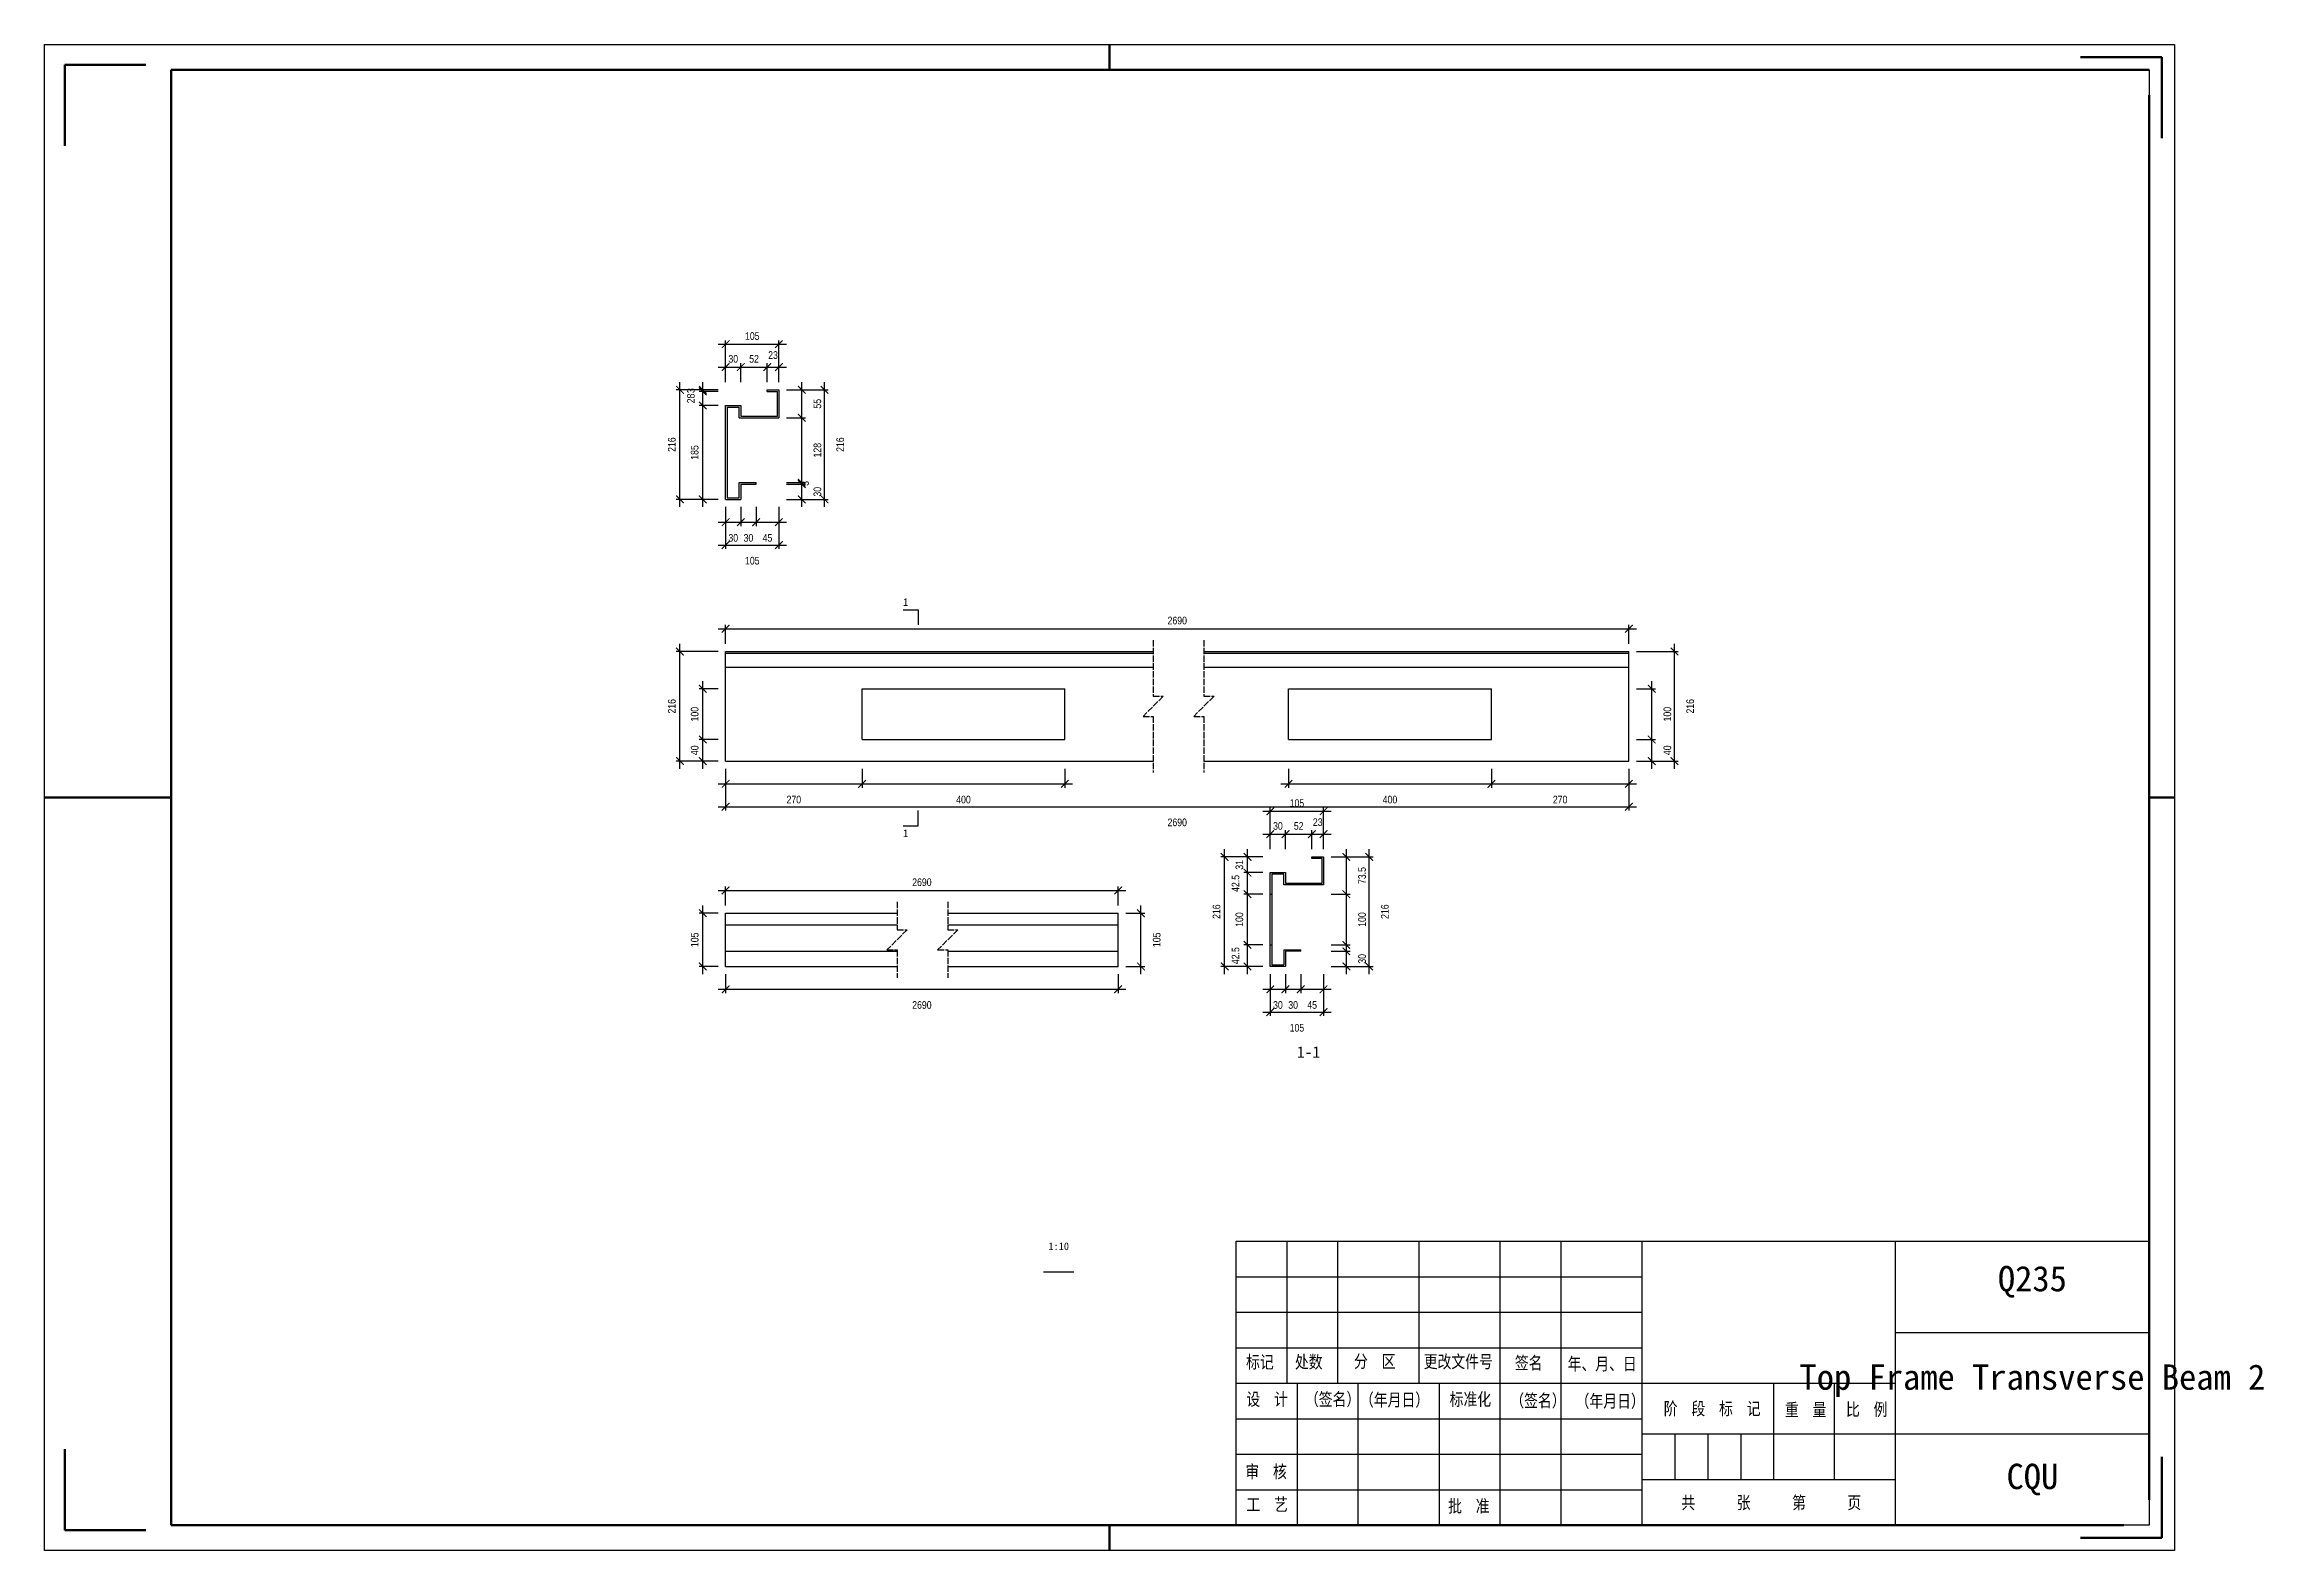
# Model space of a CAD drawing. Header units: millimetres. Extents: x 0 to 1925, y 0 to 4345.
# Drawn here: x 1470 to 1907.6, y 1835 to 2132 of the extents above; entities that cross this region are included whole.
import ezdxf

# ---------------------------------------------------------------- set-up
doc = ezdxf.new("R2010")
doc.units = ezdxf.units.MM
doc.linetypes.add('DASHED', pattern=[1.524, 1.27, -0.254])
doc.layers.add('总内框线', color=7, linetype='Continuous', lineweight=50)
doc.layers.add('总外框线', color=7, linetype='Continuous', lineweight=30)
doc.styles.add('OpenSansCondensed-Light', font='OpenSansCondensed-Light.ttf')
doc.styles.add('陈杰（2）', font='gbenor.shx', dxfattribs={"width": 0.8, "bigfont": 'gbcbig.shx'})
doc.dimstyles.new('EZDXF', dxfattribs={"dimtxt": 0.25, "dimasz": 0.175, "dimexe": 0.375, "dimexo": 0.125, "dimgap": 0.1, "dimtad": 1, "dimlfac": 100, "dimzin": 12, "dimdsep": 46, "dimtxsty": 'OpenSansCondensed-Light', "dimblk": 'ARCHTICK', "dimcen": 2.5, "dimazin": 3, "dimtfac": 0.5, "dimtmove": 2, "dimatfit": 3, "dimarcsym": 0})

# ---------------------------------------------------------------- blocks, each defined once
blk = doc.blocks.new('_ARCHTICK')
at = {"color": 0, "linetype": 'ByBlock', "const_width": 0.15}
blk.add_lwpolyline([(-0.5, -0.5), (0.5, 0.5)], dxfattribs=at)
blk = doc.blocks.new('*D600')
at = {"transparency": 16777216}
for p, q in [((1710.23, 1971.78), (1706.48, 1971.78)), ((1707.23, 1967.18), (1707.23, 1973.28)), ((1710.23, 1968.68), (1706.48, 1968.68))]:
    blk.add_line(p, q, dxfattribs=at)
at = {"layer": 'Defpoints', "transparency": 16777216}
for p in [(1711.73, 1971.78), (1707.23, 1968.68), (1711.73, 1968.68)]:
    blk.add_point(p, dxfattribs=at)
at = {"transparency": 16777216, "xscale": 1.5, "yscale": 1.5}
for p, rotation in [((1707.23, 1971.78), 270), ((1707.23, 1968.68), 90)]:
    blk.add_blockref('_ARCHTICK', p, dxfattribs=dict(at, rotation=rotation))
at = {"transparency": 16777216, "insert": (1705.63, 1970.23), "char_height": 1.5, "attachment_point": 5, "rotation": 90, "style": 'OpenSansCondensed-Light'}
blk.add_mtext('31', dxfattribs=at)

msp = doc.modelspace()

# ---------------------------------------------------------------- linework, layer by layer
for p, q in [((1885, 2127), (1885, 1942)), ((1612.52901, 2063.58373), (1612.52901, 2063.88373)), ((1612.52901, 2063.88373), (1614.82901, 2063.88373)), ((1612.52901, 2063.58373), (1614.52901, 2063.58373)), ((1614.52901, 2058.68373), (1614.52901, 2063.58373)), ((1614.82901, 2063.88373), (1614.82901, 2058.38373)), ((1604.32901, 2060.78373), (1607.32901, 2060.78373)), ((1604.32901, 2042.28373), (1604.32901, 2060.78373)), ((1604.62901, 2060.48373), (1607.02901, 2060.48373)), ((1604.62901, 2060.48373), (1604.62901, 2042.58373)), ((1607.02901, 2058.38373), (1607.02901, 2060.48373)), ((1607.02901, 2058.38373), (1614.82901, 2058.38373)), ((1607.32901, 2060.78373), (1607.32901, 2058.68373)), ((1607.32901, 2058.68373), (1614.52901, 2058.68373)), ((1607.02901, 2045.58373), (1610.32901, 2045.58373)), ((1607.02901, 2042.58373), (1607.02901, 2045.58373)), ((1607.32901, 2045.28373), (1607.32901, 2042.28373)), ((1607.32901, 2045.28373), (1610.32901, 2045.28373)), ((1610.32901, 2045.28373), (1610.32901, 2045.58373)), ((1604.32901, 2042.28373), (1607.32901, 2042.28373)), ((1604.62901, 2042.58373), (1607.02901, 2042.58373)), ((1604.32901, 2011.98373), (1604.32901, 2012.28373)), ((1604.32901, 2012.28373), (1688.62901, 2012.28373)), ((1604.32901, 2011.98373), (1688.62901, 2011.98373)), ((1604.32901, 2009.18373), (1604.32901, 2011.98373)), ((1604.32901, 1990.68373), (1604.32901, 2009.18373)), ((1604.32901, 2009.18373), (1688.62901, 2009.18373)), ((1698.62901, 2012.28373), (1782.42901, 2012.28373)), ((1698.62901, 2011.98373), (1782.42901, 2011.98373)), ((1698.62901, 2009.18373), (1782.42901, 2009.18373)), ((1782.42901, 2011.98373), (1782.42901, 2012.28373)), ((1782.42901, 2009.18373), (1782.42901, 2011.98373)), ((1782.42901, 1990.68373), (1782.42901, 2009.18373)), ((1631.22901, 1994.93373), (1631.22901, 2004.93373)), ((1631.22901, 2004.93373), (1671.22901, 2004.93373)), ((1671.22901, 1994.93373), (1671.22901, 2004.93373)), ((1715.32901, 1994.93373), (1715.32901, 2004.93373)), ((1715.32901, 2004.93373), (1755.32901, 2004.93373)), ((1755.32901, 1994.93373), (1755.32901, 2004.93373)), ((1631.22901, 1994.93373), (1671.22901, 1994.93373)), ((1715.32901, 1994.93373), (1755.32901, 1994.93373)), ((1604.32901, 1990.68373), (1688.62901, 1990.68373)), ((1698.62901, 1990.68373), (1782.42901, 1990.68373)), ((1719.92901, 1971.48373), (1719.92901, 1971.78373)), ((1719.92901, 1971.78373), (1722.22901, 1971.78373)), ((1721.92901, 1971.48373), (1719.92901, 1971.48373)), ((1721.92901, 1966.58373), (1721.92901, 1971.48373)), ((1722.22901, 1971.78373), (1722.22901, 1966.28373)), ((1711.72901, 1968.68373), (1714.72901, 1968.68373)), ((1711.72901, 1964.43373), (1711.72901, 1968.68373)), ((1714.42901, 1968.38373), (1712.02901, 1968.38373)), ((1712.02901, 1968.38373), (1712.02901, 1964.43373)), ((1714.42901, 1966.28373), (1714.42901, 1968.38373)), ((1722.22901, 1966.28373), (1714.42901, 1966.28373)), ((1714.72901, 1968.68373), (1714.72901, 1966.58373)), ((1714.72901, 1966.58373), (1721.92901, 1966.58373)), ((1604.32901, 1958.38373), (1604.32901, 1960.68373)), ((1604.32901, 1960.68373), (1638.12901, 1960.68373)), ((1648.12901, 1960.68373), (1681.72901, 1960.68373)), ((1681.72901, 1958.38373), (1681.72901, 1960.68373)), ((1711.72901, 1964.43373), (1712.02901, 1964.43373)), ((1711.72901, 1954.43373), (1711.72901, 1964.43373)), ((1712.02901, 1964.43373), (1712.02901, 1954.43373)), ((1604.32901, 1958.38373), (1638.12901, 1958.38373)), ((1604.32901, 1953.18373), (1604.32901, 1958.38373)), ((1648.12901, 1958.38373), (1681.72901, 1958.38373)), ((1681.72901, 1953.18373), (1681.72901, 1958.38373)), ((1604.32901, 1950.18373), (1604.32901, 1953.18373)), ((1604.32901, 1953.18373), (1638.12901, 1953.18373)), ((1648.12901, 1953.18373), (1681.72901, 1953.18373)), ((1681.72901, 1950.18373), (1681.72901, 1953.18373)), ((1711.72901, 1954.43373), (1712.02901, 1954.43373)), ((1711.72901, 1950.18373), (1711.72901, 1954.43373)), ((1712.02901, 1954.43373), (1712.02901, 1950.48373)), ((1714.42901, 1953.48373), (1714.42901, 1950.48373)), ((1714.42901, 1953.48373), (1717.72901, 1953.48373)), ((1714.72901, 1953.18373), (1714.72901, 1950.18373)), ((1717.72901, 1953.18373), (1714.72901, 1953.18373)), ((1717.72901, 1953.18373), (1717.72901, 1953.48373)), ((1604.32901, 1950.18373), (1638.12901, 1950.18373)), ((1648.12901, 1950.18373), (1681.72901, 1950.18373)), ((1714.72901, 1950.18373), (1711.72901, 1950.18373)), ((1712.02901, 1950.48373), (1714.42901, 1950.48373)), ((1705, 1896), (1885, 1896)), ((1705, 1840), (1705, 1896)), ((1715, 1896), (1715, 1868)), ((1725, 1896), (1725, 1868)), ((1741, 1896), (1741, 1868)), ((1757, 1896), (1757, 1868)), ((1769, 1896), (1769, 1840)), ((1785, 1896), (1785, 1840)), ((1835, 1840), (1835, 1896)), ((1885, 1896), (1885, 1840)), ((1667, 1890), (1673, 1890)), ((1705, 1889), (1785, 1889)), ((1705, 1882), (1785, 1882)), ((1835, 1878), (1885, 1878)), ((1705, 1875), (1785, 1875)), ((1705, 1868), (1835, 1868)), ((1717, 1868), (1717, 1840)), ((1729, 1868), (1729, 1840)), ((1745, 1868), (1745, 1840)), ((1757, 1868), (1757, 1840)), ((1811, 1849), (1811, 1868)), ((1823, 1849), (1823, 1868)), ((1705, 1861), (1785, 1861)), ((1785, 1858), (1835, 1858)), ((1791.5, 1858), (1791.5, 1849)), ((1798, 1858), (1798, 1849)), ((1804.5, 1858), (1804.5, 1849)), ((1835, 1858), (1885, 1858)), ((1705, 1854), (1785, 1854)), ((1705, 1847), (1785, 1847)), ((1785, 1849), (1835, 1849)), ((1885, 1840), (1705, 1840))]:
    msp.add_line(p, q)
at = {"linetype": 'DASHED'}
for p, q in [((1688.62901, 2014.53373), (1688.62901, 2003.48373)), ((1698.62901, 2014.53373), (1698.62901, 2003.48373)), ((1690.62901, 2003.48373), (1686.62901, 1999.48373)), ((1688.62901, 2003.48373), (1690.62901, 2003.48373)), ((1700.62901, 2003.48373), (1696.62901, 1999.48373)), ((1698.62901, 2003.48373), (1700.62901, 2003.48373)), ((1686.62901, 1999.48373), (1688.62901, 1999.48373)), ((1688.62901, 1999.48373), (1688.62901, 1988.43373)), ((1696.62901, 1999.48373), (1698.62901, 1999.48373)), ((1698.62901, 1999.48373), (1698.62901, 1988.43373)), ((1638.12901, 1962.93373), (1638.12901, 1957.43373)), ((1648.12901, 1962.93373), (1648.12901, 1957.43373)), ((1640.12901, 1957.43373), (1636.12901, 1953.43373)), ((1638.12901, 1957.43373), (1640.12901, 1957.43373)), ((1650.12901, 1957.43373), (1646.12901, 1953.43373)), ((1648.12901, 1957.43373), (1650.12901, 1957.43373)), ((1636.12901, 1953.43373), (1638.12901, 1953.43373)), ((1638.12901, 1953.43373), (1638.12901, 1947.93373)), ((1646.12901, 1953.43373), (1648.12901, 1953.43373)), ((1648.12901, 1953.43373), (1648.12901, 1947.93373))]:
    msp.add_line(p, q, dxfattribs=at)
for points in [[(1639.32014, 2020.53373), (1642.32014, 2020.53373), (1642.32014, 2017.53373)], [(1639.32014, 1977.93373), (1642.32014, 1977.93373), (1642.32014, 1980.93373)]]:
    msp.add_lwpolyline(points)
at = {"layer": '总内框线'}
for p, q in [((1680, 2127), (1680, 2132)), ((1474, 2128), (1474, 2112)), ((1474, 2128), (1490, 2128)), ((1495, 1840), (1495, 2127)), ((1495, 2127), (1885, 2127)), ((1887.5, 2129.5), (1871.5, 2129.5)), ((1887.5, 2129.5), (1887.5, 2113.5)), ((1885, 2122), (1885, 1845)), ((1470, 1983.5), (1495, 1983.5)), ((1885, 1983.5), (1890, 1983.5)), ((1474, 1839), (1474, 1855)), ((1887.5, 1837.5), (1887.5, 1853.5)), ((1474, 1839), (1490, 1839)), ((1880, 1840), (1495, 1840)), ((1680, 1835), (1680, 1840)), ((1887.5, 1837.5), (1871.5, 1837.5))]:
    msp.add_line(p, q, dxfattribs=at)
at = {"layer": '总外框线'}
for p, q in [((1470, 1835), (1470, 2132)), ((1470, 2132), (1890, 2132)), ((1890, 2132), (1890, 1835)), ((1890, 1835), (1470, 1835))]:
    msp.add_line(p, q, dxfattribs=at)

# ---------------------------------------------------------------- texts
for s, height, p in [('1', 1.5, (1639.32014, 2021.28373)), ('1', 1.5, (1639.32014, 1975.68373)), ('1-1', 2.25, (1716.97901, 1932.18373))]:
    msp.add_text(s, height=height).set_placement(p)
at = {"attachment_point": 5}
for s, insert, char_height in [('1:10', (1670, 1895), 1.5), ('Q235', (1862, 1888), 5), ('Top Frame Transverse Beam 2', (1862, 1868.5), 5), ('CQU', (1862, 1849), 5)]:
    msp.add_mtext(s, dxfattribs=dict(at, insert=insert, char_height=char_height))
at = {"char_height": 2.5, "width": 93.0192856, "attachment_point": 1, "style": '陈杰（2）'}
for s, insert in [('{\\fSimSun|b0|i0|c134|p2;标记}', (1706.95482, 1873.44053)), ('{\\fSimSun|b0|i0|c134|p2;处数}', (1716.57596, 1873.45543)), ('{\\fSimSun|b0|i0|c134|p2;分\u3000区}', (1728.23692, 1873.57959)), ('{\\fSimSun|b0|i0|c134|p2;更改文件号}', (1741.97169, 1873.52496)), ('{\\fSimSun|b0|i0|c134|p2;签名}', (1759.95608, 1873.2667)), ('{\\fSimSun|b0|i0|c134|p2;年、月、日}', (1770.35064, 1873.07301)), ('{\\fSimSun|b0|i0|c134|p2;设\u3000计}', (1707.01432, 1866.10007)), ('{\\fSimSun|b0|i0|c134|p2;（签名）}', (1718.55629, 1866.10007)), ('{\\fSimSun|b0|i0|c134|p2;\u3000（年月日）}', (1726.68156, 1865.98584)), ('{\\fSimSun|b0|i0|c134|p2;标准化}', (1747.08823, 1866.08517)), ('{\\fSimSun|b0|i0|c134|p2;（签名）}', (1759.05516, 1865.83685)), ('{\\fSimSun|b0|i0|c134|p2;（年月日）}', (1771.923, 1865.73752)), ('{\\fSimSun|b0|i0|c134|p2;阶\u3000段\u3000标\u3000记}', (1789.30395, 1864.25254)), ('{\\fSimSun|b0|i0|c134|p2;重\u3000量}', (1813.18681, 1864.02408)), ('{\\fSimSun|b0|i0|c134|p2;比\u3000例}', (1825.23873, 1864.09361)), ('{\\fSimSun|b0|i0|c134|p2;审\u3000核}', (1706.81034, 1851.83138)), ('{\\fSimSun|b0|i0|c134|p2;工\u3000艺}', (1707.01432, 1845.34515)), ('{\\fSimSun|b0|i0|c134|p2;批\u3000准}', (1746.78226, 1845.0273)), ('{\\fSimSun|b0|i0|c134|p2;共\u3000\u3000\u3000张\u3000\u3000\u3000第\u3000\u3000\u3000页}', (1792.79713, 1845.72757))]:
    msp.add_mtext(s, dxfattribs=dict(at, insert=insert))

# ---------------------------------------------------------------- dimensions: what is measured, and where the dimension line sits
for base, p1, p2, location, text, override in [((1604.32901, 2072.88373), (1604.32901, 2063.88373), (1614.82901, 2063.88373), (1609.57901, 2074.48373), '105', {"dimtxt": 1.5, "dimasz": 1.5, "dimexe": 0.75, "dimexo": 1.5, "dimtad": 1, "dimlfac": 10, "dimblk": 'ARCHTICK', "dimsah": 0, "dimtsz": 0, "dimdle": 1.5, "dimtmove": 2}), ((1604.32901, 2033.28373), (1604.32901, 2042.28373), (1614.82901, 2042.28373), (1609.57901, 2030.18373), '105', {"dimtxt": 1.5, "dimasz": 1.5, "dimexe": 0.75, "dimexo": 1.5, "dimtad": 4, "dimlfac": 10, "dimblk": 'ARCHTICK', "dimsah": 0, "dimtsz": 0, "dimdle": 1.5, "dimtmove": 2}), ((1604.32901, 2016.78373), (1604.32901, 2012.28373), (1782.42901, 2012.28373), (1693.37901, 2018.38373), '2690', {"dimtxt": 1.5, "dimasz": 1.5, "dimexe": 0.75, "dimexo": 1.5, "dimtad": 1, "dimlfac": 10, "dimblk": 'ARCHTICK', "dimsah": 0, "dimtsz": 0, "dimdle": 1.5, "dimtmove": 2}), ((1604.32901, 1986.18373), (1604.32901, 1990.68373), (1631.22901, 1990.68373), (1617.77901, 1983.08373), '270', {"dimtxt": 1.5, "dimasz": 1.5, "dimexe": 0.75, "dimexo": 1.5, "dimtad": 4, "dimlfac": 10, "dimblk": 'ARCHTICK', "dimsah": 0, "dimtsz": 0, "dimdle": 1.5, "dimtmove": 2}), ((1604.32901, 1981.68373), (1604.32901, 1990.68373), (1782.42901, 1990.68373), (1693.37901, 1978.58373), '2690', {"dimtxt": 1.5, "dimasz": 1.5, "dimexe": 0.75, "dimexo": 1.5, "dimtad": 4, "dimlfac": 10, "dimblk": 'ARCHTICK', "dimsah": 0, "dimtsz": 0, "dimdle": 1.5, "dimtmove": 2}), ((1755.32901, 1986.18373), (1755.32901, 1990.68373), (1782.42901, 1990.68373), (1768.87901, 1983.08373), '270', {"dimtxt": 1.5, "dimasz": 1.5, "dimexe": 0.75, "dimexo": 1.5, "dimtad": 4, "dimlfac": 10, "dimblk": 'ARCHTICK', "dimsah": 0, "dimtsz": 0, "dimdle": 1.5, "dimtmove": 2}), ((1604.32901, 1965.18373), (1604.32901, 1960.68373), (1681.72901, 1960.68373), (1643.02901, 1966.78373), '2690', {"dimtxt": 1.5, "dimasz": 1.5, "dimexe": 0.75, "dimexo": 1.5, "dimtad": 1, "dimlfac": 10, "dimblk": 'ARCHTICK', "dimsah": 0, "dimtsz": 0, "dimdle": 1.5, "dimtmove": 2}), ((1604.32901, 1945.68373), (1604.32901, 1950.18373), (1681.72901, 1950.18373), (1643.02901, 1942.58373), '2690', {"dimtxt": 1.5, "dimasz": 1.5, "dimexe": 0.75, "dimexo": 1.5, "dimtad": 4, "dimlfac": 10, "dimblk": 'ARCHTICK', "dimsah": 0, "dimtsz": 0, "dimdle": 1.5, "dimtmove": 2})]:
    msp.add_linear_dim(base=base, p1=p1, p2=p2, location=location, text=text, dimstyle='EZDXF', override=override).render()
for base, p1, p2, location, override in [((1604.32901, 2068.38373), (1604.32901, 2063.88373), (1607.32901, 2063.88373), (1605.82901, 2069.98373), {"dimtxt": 1.5, "dimasz": 1.5, "dimexe": 0.75, "dimexo": 1.5, "dimtad": 1, "dimlfac": 10, "dimblk": 'ARCHTICK', "dimsah": 0, "dimtsz": 0, "dimdle": 1.5, "dimtmove": 2}), ((1607.32901, 2068.38373), (1607.32901, 2063.88373), (1612.52901, 2063.88373), (1609.92901, 2069.98373), {"dimtxt": 1.5, "dimasz": 1.5, "dimexe": 0.75, "dimexo": 1.5, "dimtad": 1, "dimlfac": 10, "dimblk": 'ARCHTICK', "dimsah": 0, "dimtsz": 0, "dimdle": 1.5, "dimtmove": 2}), ((1612.52901, 2068.38373), (1612.52901, 2063.88373), (1614.82901, 2063.88373), (1613.67901, 2070.73373), {"dimtxt": 1.5, "dimasz": 1.5, "dimexe": 0.75, "dimexo": 1.5, "dimtad": 1, "dimlfac": 10, "dimblk": 'ARCHTICK', "dimsah": 0, "dimtsz": 0, "dimdle": 1.5, "dimtmove": 2}), ((1604.32901, 2037.78373), (1604.32901, 2042.28373), (1607.32901, 2042.28373), (1605.82901, 2034.68373), {"dimtxt": 1.5, "dimasz": 1.5, "dimexe": 0.75, "dimexo": 1.5, "dimtad": 4, "dimlfac": 10, "dimblk": 'ARCHTICK', "dimsah": 0, "dimtsz": 0, "dimdle": 1.5, "dimtmove": 2}), ((1607.32901, 2037.78373), (1607.32901, 2042.28373), (1610.32901, 2042.28373), (1608.82901, 2034.68373), {"dimtxt": 1.5, "dimasz": 1.5, "dimexe": 0.75, "dimexo": 1.5, "dimtad": 4, "dimlfac": 10, "dimblk": 'ARCHTICK', "dimsah": 0, "dimtsz": 0, "dimdle": 1.5, "dimtmove": 2}), ((1610.32901, 2037.78373), (1610.32901, 2042.28373), (1614.82901, 2042.28373), (1612.57901, 2034.68373), {"dimtxt": 1.5, "dimasz": 1.5, "dimexe": 0.75, "dimexo": 1.5, "dimtad": 4, "dimlfac": 10, "dimblk": 'ARCHTICK', "dimsah": 0, "dimtsz": 0, "dimdle": 1.5, "dimtmove": 2}), ((1631.22901, 1986.18373), (1631.22901, 1990.68373), (1671.22901, 1990.68373), (1651.22901, 1983.08373), {"dimtxt": 1.5, "dimasz": 1.5, "dimexe": 0.75, "dimexo": 1.5, "dimtad": 4, "dimlfac": 10, "dimblk": 'ARCHTICK', "dimsah": 0, "dimtsz": 0, "dimdle": 1.5, "dimtmove": 2}), ((1715.32901, 1986.18373), (1715.32901, 1990.68373), (1755.32901, 1990.68373), (1735.32901, 1983.08373), {"dimtxt": 1.5, "dimasz": 1.5, "dimexe": 0.75, "dimexo": 1.5, "dimtad": 4, "dimlfac": 10, "dimblk": 'ARCHTICK', "dimsah": 0, "dimtsz": 0, "dimdle": 1.5, "dimtmove": 2}), ((1711.72901, 1980.78373), (1711.72901, 1971.78373), (1722.22901, 1971.78373), (1716.97901, 1982.38373), {"dimtxt": 1.5, "dimasz": 1.5, "dimexe": 0.75, "dimexo": 1.5, "dimtad": 1, "dimlfac": 10, "dimblk": 'ARCHTICK', "dimsah": 0, "dimtsz": 0, "dimdle": 1.5, "dimtmove": 2}), ((1711.72901, 1976.28373), (1711.72901, 1971.78373), (1714.72901, 1971.78373), (1713.22901, 1977.88373), {"dimtxt": 1.5, "dimasz": 1.5, "dimexe": 0.75, "dimexo": 1.5, "dimtad": 1, "dimlfac": 10, "dimblk": 'ARCHTICK', "dimsah": 0, "dimtsz": 0, "dimdle": 1.5, "dimtmove": 2}), ((1714.72901, 1976.28373), (1714.72901, 1971.78373), (1719.92901, 1971.78373), (1717.32901, 1977.88373), {"dimtxt": 1.5, "dimasz": 1.5, "dimexe": 0.75, "dimexo": 1.5, "dimtad": 1, "dimlfac": 10, "dimblk": 'ARCHTICK', "dimsah": 0, "dimtsz": 0, "dimdle": 1.5, "dimtmove": 2}), ((1719.92901, 1976.28373), (1719.92901, 1971.78373), (1722.22901, 1971.78373), (1721.07901, 1978.63373), {"dimtxt": 1.5, "dimasz": 1.5, "dimexe": 0.75, "dimexo": 1.5, "dimtad": 1, "dimlfac": 10, "dimblk": 'ARCHTICK', "dimsah": 0, "dimtsz": 0, "dimdle": 1.5, "dimtmove": 2}), ((1711.72901, 1945.68373), (1711.72901, 1950.18373), (1714.72901, 1950.18373), (1713.22901, 1942.58373), {"dimtxt": 1.5, "dimasz": 1.5, "dimexe": 0.75, "dimexo": 1.5, "dimtad": 4, "dimlfac": 10, "dimblk": 'ARCHTICK', "dimsah": 0, "dimtsz": 0, "dimdle": 1.5, "dimtmove": 2}), ((1711.72901, 1941.18373), (1711.72901, 1950.18373), (1722.22901, 1950.18373), (1716.97901, 1938.08373), {"dimtxt": 1.5, "dimasz": 1.5, "dimexe": 0.75, "dimexo": 1.5, "dimtad": 4, "dimlfac": 10, "dimblk": 'ARCHTICK', "dimsah": 0, "dimtsz": 0, "dimdle": 1.5, "dimtmove": 2}), ((1714.72901, 1945.68373), (1714.72901, 1950.18373), (1717.72901, 1950.18373), (1716.22901, 1942.58373), {"dimtxt": 1.5, "dimasz": 1.5, "dimexe": 0.75, "dimexo": 1.5, "dimtad": 4, "dimlfac": 10, "dimblk": 'ARCHTICK', "dimsah": 0, "dimtsz": 0, "dimdle": 1.5, "dimtmove": 2}), ((1717.72901, 1945.68373), (1717.72901, 1950.18373), (1722.22901, 1950.18373), (1719.97901, 1942.58373), {"dimtxt": 1.5, "dimasz": 1.5, "dimexe": 0.75, "dimexo": 1.5, "dimtad": 4, "dimlfac": 10, "dimblk": 'ARCHTICK', "dimsah": 0, "dimtsz": 0, "dimdle": 1.5, "dimtmove": 2})]:
    msp.add_linear_dim(base=base, p1=p1, p2=p2, location=location, dimstyle='EZDXF', override=override).render()
for base, p1, p2, location, text, override in [((1595.32901, 2042.28373), (1604.32901, 2042.28373), (1604.32901, 2063.88373), (1593.72901, 2053.08373), '216', {"dimtxt": 1.5, "dimasz": 1.5, "dimexe": 0.75, "dimexo": 1.5, "dimtad": 1, "dimlfac": 10, "dimblk": 'ARCHTICK', "dimsah": 0, "dimtsz": 0, "dimdle": 1.5, "dimtmove": 2}), ((1623.82901, 2042.28373), (1614.82901, 2042.28373), (1614.82901, 2063.88373), (1626.92901, 2053.08373), '216', {"dimtxt": 1.5, "dimasz": 1.5, "dimexe": 0.75, "dimexo": 1.5, "dimtad": 4, "dimlfac": 10, "dimblk": 'ARCHTICK', "dimsah": 0, "dimtsz": 0, "dimdle": 1.5, "dimtmove": 2}), ((1595.32901, 1990.68373), (1604.32901, 1990.68373), (1604.32901, 2012.28373), (1593.72901, 2001.48373), '216', {"dimtxt": 1.5, "dimasz": 1.5, "dimexe": 0.75, "dimexo": 1.5, "dimtad": 1, "dimlfac": 10, "dimblk": 'ARCHTICK', "dimsah": 0, "dimtsz": 0, "dimdle": 1.5, "dimtmove": 2}), ((1791.42901, 1990.68373), (1782.42901, 1990.68373), (1782.42901, 2012.28373), (1794.52901, 2001.48373), '216', {"dimtxt": 1.5, "dimasz": 1.5, "dimexe": 0.75, "dimexo": 1.5, "dimtad": 4, "dimlfac": 10, "dimblk": 'ARCHTICK', "dimsah": 0, "dimtsz": 0, "dimdle": 1.5, "dimtmove": 2}), ((1599.82901, 1990.68373), (1604.32901, 1990.68373), (1604.32901, 1994.93373), (1598.22901, 1992.80873), '40', {"dimtxt": 1.5, "dimasz": 1.5, "dimexe": 0.75, "dimexo": 1.5, "dimtad": 1, "dimlfac": 10, "dimblk": 'ARCHTICK', "dimsah": 0, "dimtsz": 0, "dimdle": 1.5, "dimtmove": 2}), ((1786.92901, 1990.68373), (1782.42901, 1990.68373), (1782.42901, 1994.93373), (1790.02901, 1992.80873), '40', {"dimtxt": 1.5, "dimasz": 1.5, "dimexe": 0.75, "dimexo": 1.5, "dimtad": 4, "dimlfac": 10, "dimblk": 'ARCHTICK', "dimsah": 0, "dimtsz": 0, "dimdle": 1.5, "dimtmove": 2}), ((1599.82901, 1950.18373), (1604.32901, 1950.18373), (1604.32901, 1960.68373), (1598.22901, 1955.43373), '105', {"dimtxt": 1.5, "dimasz": 1.5, "dimexe": 0.75, "dimexo": 1.5, "dimtad": 1, "dimlfac": 10, "dimblk": 'ARCHTICK', "dimsah": 0, "dimtsz": 0, "dimdle": 1.5, "dimtmove": 2}), ((1686.22901, 1950.18373), (1681.72901, 1950.18373), (1681.72901, 1960.68373), (1689.32901, 1955.43373), '105', {"dimtxt": 1.5, "dimasz": 1.5, "dimexe": 0.75, "dimexo": 1.5, "dimtad": 4, "dimlfac": 10, "dimblk": 'ARCHTICK', "dimsah": 0, "dimtsz": 0, "dimdle": 1.5, "dimtmove": 2})]:
    msp.add_linear_dim(base=base, p1=p1, p2=p2, angle=90, location=location, text=text, dimstyle='EZDXF', override=override).render()
for base, p1, p2, location, override in [((1599.82901, 2063.58373), (1604.32901, 2063.58373), (1604.32901, 2063.88373), (1597.47901, 2063.73373), {"dimtxt": 1.5, "dimasz": 1.5, "dimexe": 0.75, "dimexo": 1.5, "dimtad": 1, "dimlfac": 10, "dimblk": 'ARCHTICK', "dimsah": 0, "dimtsz": 0, "dimdle": 1.5, "dimtmove": 2}), ((1599.82901, 2060.78373), (1604.32901, 2060.78373), (1604.32901, 2063.58373), (1597.47901, 2062.18373), {"dimtxt": 1.5, "dimasz": 1.5, "dimexe": 0.75, "dimexo": 1.5, "dimtad": 1, "dimlfac": 10, "dimblk": 'ARCHTICK', "dimsah": 0, "dimtsz": 0, "dimdle": 1.5, "dimtmove": 2}), ((1599.82901, 2042.28373), (1604.32901, 2042.28373), (1604.32901, 2060.78373), (1598.22901, 2051.53373), {"dimtxt": 1.5, "dimasz": 1.5, "dimexe": 0.75, "dimexo": 1.5, "dimtad": 1, "dimlfac": 10, "dimblk": 'ARCHTICK', "dimsah": 0, "dimtsz": 0, "dimdle": 1.5, "dimtmove": 2}), ((1619.32901, 2058.38373), (1614.82901, 2058.38373), (1614.82901, 2063.88373), (1622.42901, 2061.13373), {"dimtxt": 1.5, "dimasz": 1.5, "dimexe": 0.75, "dimexo": 1.5, "dimtad": 4, "dimlfac": 10, "dimblk": 'ARCHTICK', "dimsah": 0, "dimtsz": 0, "dimdle": 1.5, "dimtmove": 2}), ((1619.32901, 2045.58373), (1614.82901, 2045.58373), (1614.82901, 2058.38373), (1622.42901, 2051.98373), {"dimtxt": 1.5, "dimasz": 1.5, "dimexe": 0.75, "dimexo": 1.5, "dimtad": 4, "dimlfac": 10, "dimblk": 'ARCHTICK', "dimsah": 0, "dimtsz": 0, "dimdle": 1.5, "dimtmove": 2}), ((1619.32901, 2045.28373), (1614.82901, 2045.28373), (1614.82901, 2045.58373), (1619.97901, 2045.43373), {"dimtxt": 1.5, "dimasz": 1.5, "dimexe": 0.75, "dimexo": 1.5, "dimtad": 4, "dimlfac": 10, "dimblk": 'ARCHTICK', "dimsah": 0, "dimtsz": 0, "dimdle": 1.5, "dimtmove": 2}), ((1619.32901, 2042.28373), (1614.82901, 2042.28373), (1614.82901, 2045.28373), (1622.42901, 2043.78373), {"dimtxt": 1.5, "dimasz": 1.5, "dimexe": 0.75, "dimexo": 1.5, "dimtad": 4, "dimlfac": 10, "dimblk": 'ARCHTICK', "dimsah": 0, "dimtsz": 0, "dimdle": 1.5, "dimtmove": 2}), ((1599.82901, 1994.93373), (1604.32901, 1994.93373), (1604.32901, 2004.93373), (1598.22901, 1999.93373), {"dimtxt": 1.5, "dimasz": 1.5, "dimexe": 0.75, "dimexo": 1.5, "dimtad": 1, "dimlfac": 10, "dimblk": 'ARCHTICK', "dimsah": 0, "dimtsz": 0, "dimdle": 1.5, "dimtmove": 2}), ((1786.92901, 1994.93373), (1782.42901, 1994.93373), (1782.42901, 2004.93373), (1790.02901, 1999.93373), {"dimtxt": 1.5, "dimasz": 1.5, "dimexe": 0.75, "dimexo": 1.5, "dimtad": 4, "dimlfac": 10, "dimblk": 'ARCHTICK', "dimsah": 0, "dimtsz": 0, "dimdle": 1.5, "dimtmove": 2}), ((1702.72901, 1950.18373), (1711.72901, 1950.18373), (1711.72901, 1971.78373), (1701.12901, 1960.98373), {"dimtxt": 1.5, "dimasz": 1.5, "dimexe": 0.75, "dimexo": 1.5, "dimtad": 1, "dimlfac": 10, "dimblk": 'ARCHTICK', "dimsah": 0, "dimtsz": 0, "dimdle": 1.5, "dimtmove": 2}), ((1707.22901, 1964.43373), (1711.72901, 1964.43373), (1711.72901, 1968.68373), (1704.87901, 1966.55873), {"dimtxt": 1.5, "dimasz": 1.5, "dimexe": 0.75, "dimexo": 1.5, "dimtad": 1, "dimlfac": 10, "dimblk": 'ARCHTICK', "dimsah": 0, "dimtsz": 0, "dimdle": 1.5, "dimtmove": 2}), ((1726.72901, 1964.43373), (1722.22901, 1964.43373), (1722.22901, 1971.78373), (1729.82901, 1968.10873), {"dimtxt": 1.5, "dimasz": 1.5, "dimexe": 0.75, "dimexo": 1.5, "dimtad": 4, "dimlfac": 10, "dimblk": 'ARCHTICK', "dimsah": 0, "dimtsz": 0, "dimdle": 1.5, "dimtmove": 2}), ((1731.22901, 1950.18373), (1722.22901, 1950.18373), (1722.22901, 1971.78373), (1734.32901, 1960.98373), {"dimtxt": 1.5, "dimasz": 1.5, "dimexe": 0.75, "dimexo": 1.5, "dimtad": 4, "dimlfac": 10, "dimblk": 'ARCHTICK', "dimsah": 0, "dimtsz": 0, "dimdle": 1.5, "dimtmove": 2}), ((1707.22901, 1954.43373), (1711.72901, 1954.43373), (1711.72901, 1964.43373), (1705.62901, 1959.43373), {"dimtxt": 1.5, "dimasz": 1.5, "dimexe": 0.75, "dimexo": 1.5, "dimtad": 1, "dimlfac": 10, "dimblk": 'ARCHTICK', "dimsah": 0, "dimtsz": 0, "dimdle": 1.5, "dimtmove": 2}), ((1726.72901, 1954.43373), (1722.22901, 1954.43373), (1722.22901, 1964.43373), (1729.82901, 1959.43373), {"dimtxt": 1.5, "dimasz": 1.5, "dimexe": 0.75, "dimexo": 1.5, "dimtad": 4, "dimlfac": 10, "dimblk": 'ARCHTICK', "dimsah": 0, "dimtsz": 0, "dimdle": 1.5, "dimtmove": 2}), ((1707.22901, 1950.18373), (1711.72901, 1950.18373), (1711.72901, 1954.43373), (1704.87901, 1952.30873), {"dimtxt": 1.5, "dimasz": 1.5, "dimexe": 0.75, "dimexo": 1.5, "dimtad": 1, "dimlfac": 10, "dimblk": 'ARCHTICK', "dimsah": 0, "dimtsz": 0, "dimdle": 1.5, "dimtmove": 2}), ((1726.72901, 1950.18373), (1722.22901, 1950.18373), (1722.22901, 1953.18373), (1729.82901, 1951.68373), {"dimtxt": 1.5, "dimasz": 1.5, "dimexe": 0.75, "dimexo": 1.5, "dimtad": 4, "dimlfac": 10, "dimblk": 'ARCHTICK', "dimsah": 0, "dimtsz": 0, "dimdle": 1.5, "dimtmove": 2})]:
    msp.add_linear_dim(base=base, p1=p1, p2=p2, angle=90, location=location, dimstyle='EZDXF', override=override).render()
dim = msp.add_linear_dim(base=(1707.22901, 1968.68373), p1=(1711.72901, 1968.68373), p2=(1711.72901, 1971.78373), angle=90, dimstyle='EZDXF', override={"dimtxt": 1.5, "dimasz": 1.5, "dimexe": 0.75, "dimexo": 1.5, "dimtad": 1, "dimlfac": 10, "dimblk": 'ARCHTICK', "dimsah": 0, "dimtsz": 0, "dimdle": 1.5, "dimtmove": 2})
dim.commit()
dim.dimension.update_dxf_attribs({"geometry": '*D600', "text_midpoint": (1705.62901, 1970.23373), "dimtype": 160})

doc.saveas('drawing.dxf')
